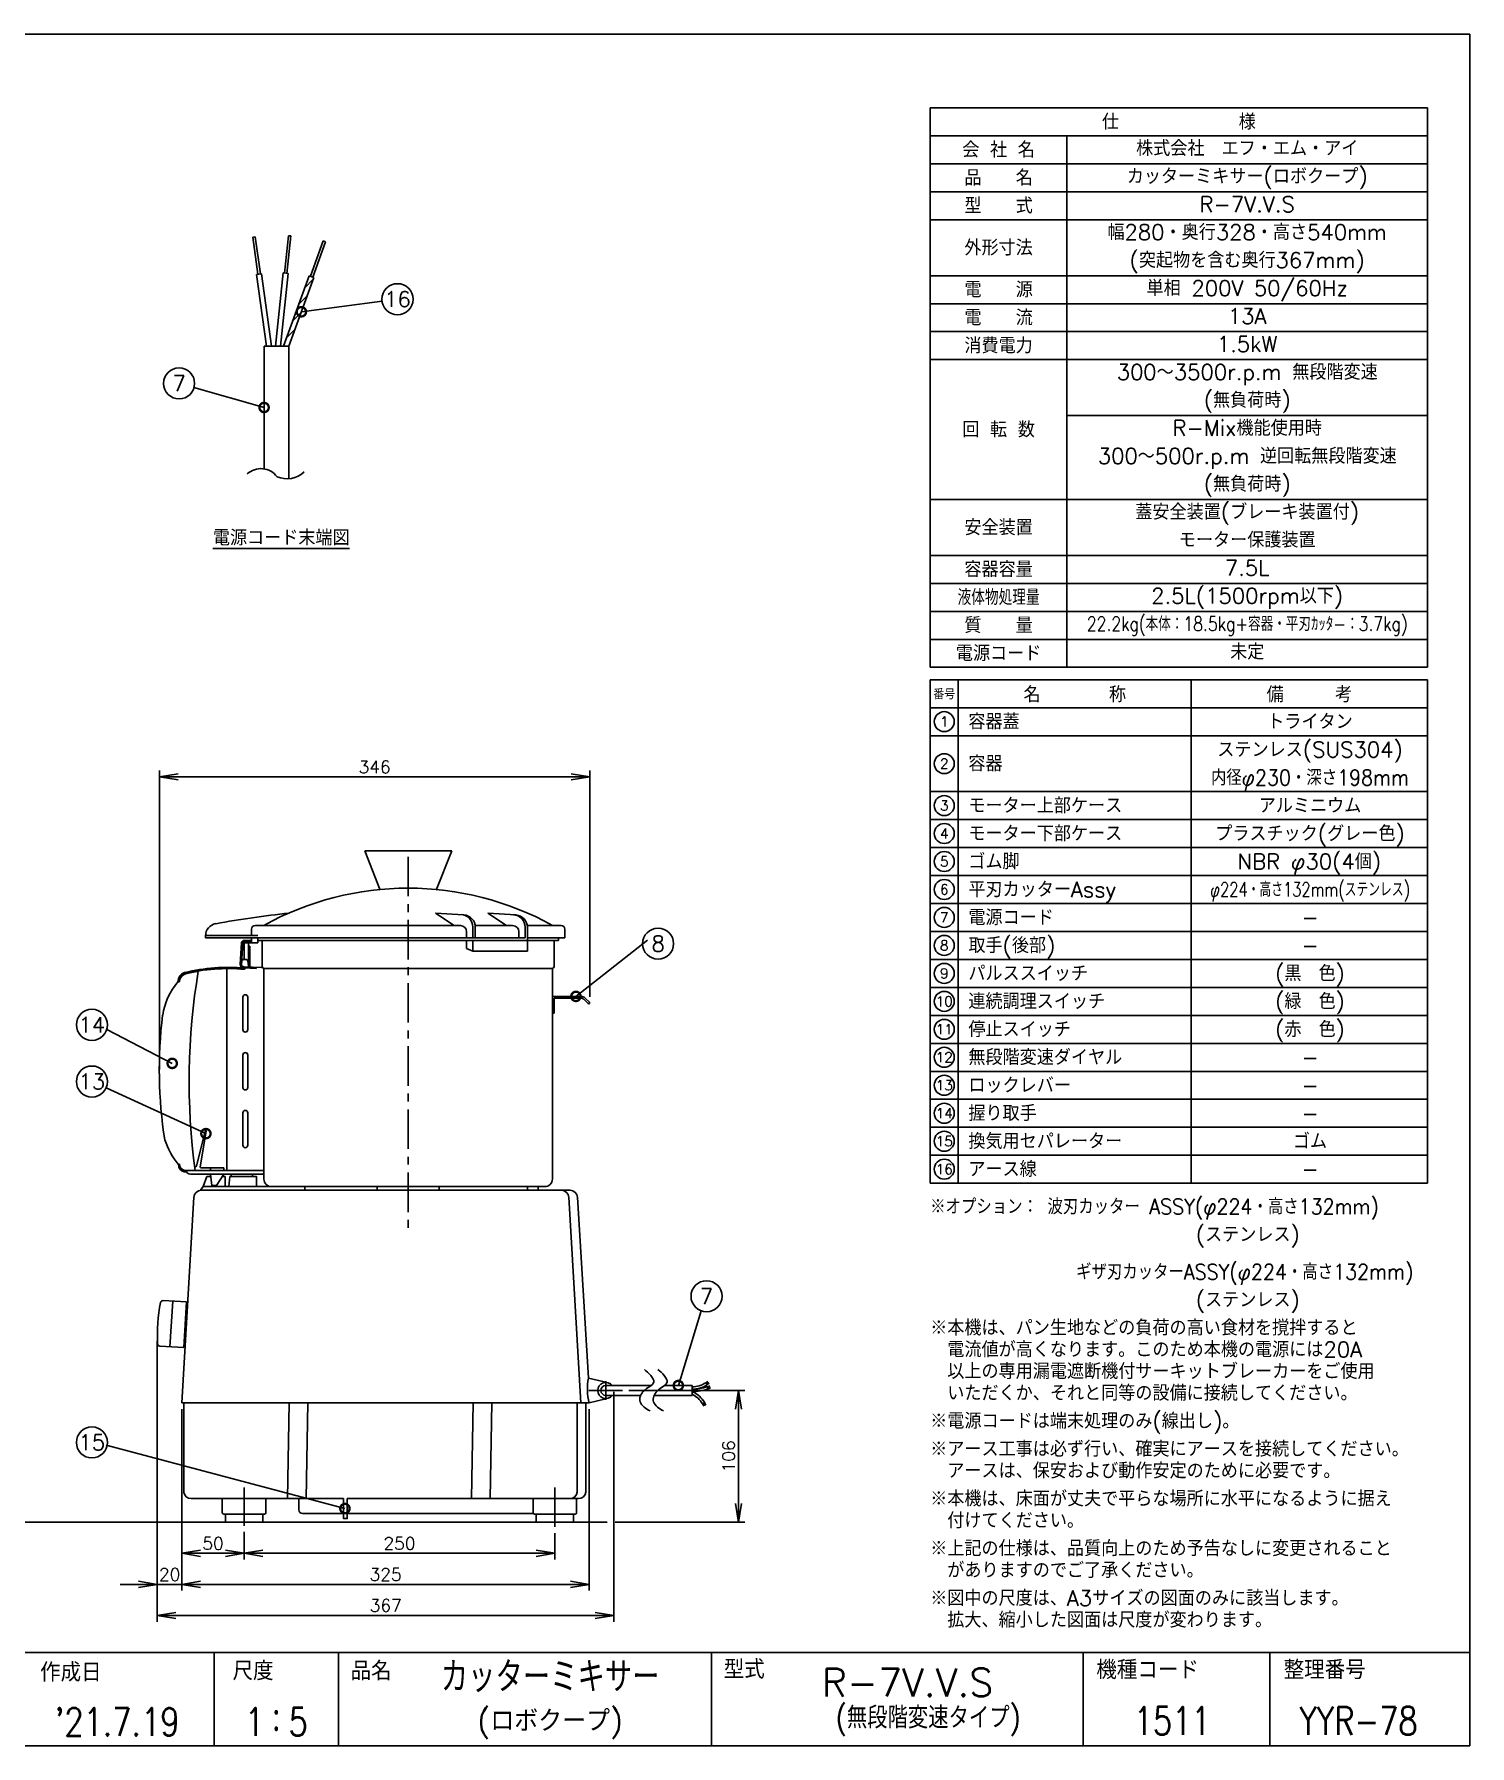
# Model space of a CAD drawing. Extents: x 115 to 2025, y 0 to 1377.
# Drawn here: x 870 to 2025, y 0 to 1377 of the extents above; entities that cross this region are included whole.
import ezdxf
from ezdxf.enums import TextEntityAlignment as Align

# ---------------------------------------------------------------- set-up
doc = ezdxf.new("R2010")
doc.units = 0
doc.header["$PDMODE"] = 3
doc.linetypes.add('CENTER', pattern=[50.8, 31.75, -6.35, 6.35, -6.35])
doc.layers.get('0').update_dxf_attribs({"linetype": 'CONTINUOUS'})
doc.layers.get('DEFPOINTS').update_dxf_attribs({"linetype": 'CONTINUOUS'})
for name, color, linetype in [('DANMEN', 7, 'CONTINUOUS'), ('SIYOU', 7, 'CONTINUOUS'), ('SUNPOU', 7, 'CONTINUOUS'), ('WAKU', 7, 'CONTINUOUS')]:
    doc.layers.add(name, color=color, linetype=linetype)
doc.styles.get("Standard").update_dxf_attribs({"font": 'romans.shx', "bigfont": 'extfont.shx'})
doc.dimstyles.get("Standard").update_dxf_attribs({"dimscale": 5, "dimtxt": 2, "dimasz": 3, "dimexe": 1, "dimexo": 1, "dimgap": 0.6, "dimtad": 3, "dimdec": 0, "dimzin": 0, "dimdsep": 46, "dimtxsty": 'STANDARD', "dimblk1": 'OPEN', "dimblk2": 'OPEN', "dimsah": 1, "dimcen": 1.5, "dimadec": 0, "dimazin": 0, "dimtfac": 1, "dimtdec": 0, "dimtmove": 0, "dimatfit": 0, "dimldrblk": 'DOTSMALL', "dimfxl": 1, "dimtvp": 1, "dimtolj": 1, "dimtzin": 0, "dimarcsym": 0})

# ---------------------------------------------------------------- blocks, each defined once
blk = doc.blocks.new('_DotSmall')
at = {"color": 0, "linetype": 'ByBlock', "const_width": 0.5}
blk.add_lwpolyline([(-0.0625, 0, 1), (0.0625, 0, 1)], format="xyb", close=True, dxfattribs=at)
blk = doc.blocks.new('_OPEN')
at = {"color": 0, "linetype": 'ByBlock'}
for p, q in [((-1, 0.167), (0, 0)), ((0, 0), (-1, -0.167)), ((0, 0), (-1, 0))]:
    blk.add_line(p, q, dxfattribs=at)
blk = doc.blocks.new('*D8')
at = {"layer": 'DEFPOINTS', "color": 0}
for p in [(1317.1, 779.4), (1317.1, 597.5), (971, 538.9)]:
    blk.add_point(p, dxfattribs=at)
at = {"layer": 'SUNPOU', "color": 0, "lineweight": -2}
for p, q in [((971, 543.9), (971, 784.4)), ((986, 779.4), (1302.1, 779.4)), ((1317.1, 602.5), (1317.1, 784.4))]:
    blk.add_line(p, q, dxfattribs=at)
at = {"layer": 'SUNPOU', "color": 0, "lineweight": -2, "xscale": 15, "yscale": 15, "zscale": 15, "rotation": 180}
blk.add_blockref('_OPEN', (971, 779.4), dxfattribs=at)
at = {"layer": 'SUNPOU', "color": 0, "lineweight": -2, "xscale": 15, "yscale": 15, "zscale": 15}
blk.add_blockref('_OPEN', (1317.1, 779.4), dxfattribs=at)
at = {"layer": 'SUNPOU', "color": 0, "insert": (1144.1, 787.4), "char_height": 10, "attachment_point": 5}
blk.add_mtext('\\A1;346', dxfattribs=at)
blk = doc.blocks.new('*D18')
at = {"layer": 'DEFPOINTS', "color": 0}
for p in [(989.1, 275.8), (1039.1, 177), (1039.1, 154.8)]:
    blk.add_point(p, dxfattribs=at)
at = {"layer": 'SUNPOU', "color": 0, "lineweight": -2}
for p, q in [((989.1, 270.8), (989.1, 149.8)), ((1039.1, 172), (1039.1, 149.8)), ((1004.1, 154.8), (1024.1, 154.8))]:
    blk.add_line(p, q, dxfattribs=at)
at = {"layer": 'SUNPOU', "color": 0, "lineweight": -2, "xscale": 15, "yscale": 15, "zscale": 15, "rotation": 180}
blk.add_blockref('_OPEN', (989.1, 154.8), dxfattribs=at)
at = {"layer": 'SUNPOU', "color": 0, "lineweight": -2, "xscale": 15, "yscale": 15, "zscale": 15}
blk.add_blockref('_OPEN', (1039.1, 154.8), dxfattribs=at)
at = {"layer": 'SUNPOU', "color": 0, "insert": (1014.1, 162.8), "char_height": 10, "attachment_point": 5}
blk.add_mtext('\\A1;50', dxfattribs=at)
blk = doc.blocks.new('*D19')
at = {"layer": 'DEFPOINTS', "color": 0}
for p in [(1039.1, 177), (1289.1, 176), (1289.1, 154.8)]:
    blk.add_point(p, dxfattribs=at)
at = {"layer": 'SUNPOU', "color": 0, "lineweight": -2}
for p, q in [((1039.1, 172), (1039.1, 149.8)), ((1289.1, 171), (1289.1, 149.8)), ((1054.1, 154.8), (1274.1, 154.8))]:
    blk.add_line(p, q, dxfattribs=at)
at = {"layer": 'SUNPOU', "color": 0, "lineweight": -2, "xscale": 15, "yscale": 15, "zscale": 15, "rotation": 180}
blk.add_blockref('_OPEN', (1039.1, 154.8), dxfattribs=at)
at = {"layer": 'SUNPOU', "color": 0, "lineweight": -2, "xscale": 15, "yscale": 15, "zscale": 15}
blk.add_blockref('_OPEN', (1289.1, 154.8), dxfattribs=at)
at = {"layer": 'SUNPOU', "color": 0, "insert": (1164.1, 162.8), "char_height": 10, "attachment_point": 5}
blk.add_mtext('\\A1;250', dxfattribs=at)
blk = doc.blocks.new('*D20')
at = {"layer": 'DEFPOINTS', "color": 0}
for p in [(969.3, 330.8), (989.1, 275.8), (989.1, 129.8)]:
    blk.add_point(p, dxfattribs=at)
at = {"layer": 'SUNPOU', "color": 0, "lineweight": -2}
for p, q in [((969.3, 325.8), (969.3, 124.8)), ((989.1, 270.8), (989.1, 124.8)), ((954.3, 129.8), (939.3, 129.8)), ((969.3, 129.8), (989.1, 129.8)), ((1004.1, 129.8), (1019.1, 129.8))]:
    blk.add_line(p, q, dxfattribs=at)
at = {"layer": 'SUNPOU', "color": 0, "lineweight": -2, "xscale": 15, "yscale": 15, "zscale": 15}
blk.add_blockref('_OPEN', (969.3, 129.8), dxfattribs=at)
at = {"layer": 'SUNPOU', "color": 0, "lineweight": -2, "xscale": 15, "yscale": 15, "zscale": 15, "rotation": 180}
blk.add_blockref('_OPEN', (989.1, 129.8), dxfattribs=at)
at = {"layer": 'SUNPOU', "color": 0, "insert": (979.2, 137.8), "char_height": 10, "attachment_point": 5}
blk.add_mtext('\\A1;20', dxfattribs=at)
blk = doc.blocks.new('*D21')
at = {"layer": 'DEFPOINTS', "color": 0}
for p in [(989.1, 275.8), (1316.7, 275.8), (1316.7, 129.8)]:
    blk.add_point(p, dxfattribs=at)
at = {"layer": 'SUNPOU', "color": 0, "lineweight": -2}
for p, q in [((989.1, 270.8), (989.1, 124.8)), ((1316.7, 270.8), (1316.7, 124.8)), ((1004.1, 129.8), (1301.7, 129.8))]:
    blk.add_line(p, q, dxfattribs=at)
at = {"layer": 'SUNPOU', "color": 0, "lineweight": -2, "xscale": 15, "yscale": 15, "zscale": 15, "rotation": 180}
blk.add_blockref('_OPEN', (989.1, 129.8), dxfattribs=at)
at = {"layer": 'SUNPOU', "color": 0, "lineweight": -2, "xscale": 15, "yscale": 15, "zscale": 15}
blk.add_blockref('_OPEN', (1316.7, 129.8), dxfattribs=at)
at = {"layer": 'SUNPOU', "color": 0, "insert": (1152.9, 137.8), "char_height": 10, "attachment_point": 5}
blk.add_mtext('\\A1;325', dxfattribs=at)
blk = doc.blocks.new('*D22')
at = {"layer": 'DEFPOINTS', "color": 0}
for p in [(969.3, 330.8), (1336.6, 289.8), (1336.6, 104.8)]:
    blk.add_point(p, dxfattribs=at)
at = {"layer": 'SUNPOU', "color": 0, "lineweight": -2}
for p, q in [((969.3, 325.8), (969.3, 99.8)), ((1336.6, 284.8), (1336.6, 99.8)), ((984.3, 104.8), (1321.6, 104.8))]:
    blk.add_line(p, q, dxfattribs=at)
at = {"layer": 'SUNPOU', "color": 0, "lineweight": -2, "xscale": 15, "yscale": 15, "zscale": 15, "rotation": 180}
blk.add_blockref('_OPEN', (969.3, 104.8), dxfattribs=at)
at = {"layer": 'SUNPOU', "color": 0, "lineweight": -2, "xscale": 15, "yscale": 15, "zscale": 15}
blk.add_blockref('_OPEN', (1336.6, 104.8), dxfattribs=at)
at = {"layer": 'SUNPOU', "color": 0, "insert": (1153, 112.8), "char_height": 10, "attachment_point": 5}
blk.add_mtext('\\A1;367', dxfattribs=at)
blk = doc.blocks.new('*D25')
at = {"layer": 'DEFPOINTS', "color": 0}
for p in [(1343.6, 285.8), (1436.8, 285.8), (1332.6, 179.8)]:
    blk.add_point(p, dxfattribs=at)
at = {"layer": 'SUNPOU', "color": 0, "lineweight": -2}
for p, q in [((1348.6, 285.8), (1441.8, 285.8)), ((1436.8, 194.8), (1436.8, 270.8)), ((1337.6, 179.8), (1441.8, 179.8))]:
    blk.add_line(p, q, dxfattribs=at)
at = {"layer": 'SUNPOU', "color": 0, "lineweight": -2, "xscale": 15, "yscale": 15, "zscale": 15}
for p, rotation in [((1436.8, 285.8), 90), ((1436.8, 179.8), 270)]:
    blk.add_blockref('_OPEN', p, dxfattribs=dict(at, rotation=rotation))
at = {"layer": 'SUNPOU', "color": 0, "insert": (1428.8, 232.8), "char_height": 10, "attachment_point": 5, "rotation": 90}
blk.add_mtext('\\A1;106', dxfattribs=at)

msp = doc.modelspace()

# ---------------------------------------------------------------- hatches: boundary and pattern name
at = {"layer": 'DANMEN'}
h = msp.add_hatch(dxfattribs=at)
h.set_pattern_fill('_U', color=2, scale=6, angle=45, style=0, pattern_type=0)
h.set_pattern_definition([(45, (0, 0), (-4.24264, 4.24264), [])])
h.paths.add_polyline_path([(1091.5, 1182.5), (1070.9, 1125.9), (1075.2, 1125.9), (1095.3, 1181.1)])

# ---------------------------------------------------------------- linework, layer by layer
at = {"color": 2}
for p, q in [((1136.1, 719.8), (1206.1, 719.8)), ((1148.6, 688.3), (1136.1, 719.8)), ((1193.6, 688.3), (1206.1, 719.8)), ((1208.1, 659.8), (1193.1, 669.8)), ((1193.1, 669.8), (1215.7, 668.4)), ((1250.1, 659.8), (1235.1, 669.8)), ((1257.7, 668.3), (1235.1, 669.8)), ((1008.1, 651.8), (1050.1, 651.8)), ((1008.1, 649.8), (1008.1, 651.5)), ((1008.1, 649.8), (1265.1, 649.8)), ((1045.1, 656.8), (1045.1, 651.8)), ((1045.1, 649.8), (1045.1, 646.8)), ((1048.1, 659.8), (1213.1, 659.8)), ((1050.1, 649.8), (1050.1, 645.8)), ((1292.1, 647.8), (1050.1, 647.8)), ((1053.6, 647.8), (1053.6, 627.3)), ((1218.1, 654.8), (1218.1, 649.8)), ((1218.1, 647.8), (1218.1, 641.3)), ((1223.1, 658.6), (1223.1, 649.8)), ((1223.1, 647.8), (1223.1, 639.3)), ((1225, 659.8), (1255.1, 659.8)), ((1225.1, 658.5), (1225.1, 649.8)), ((1260.1, 654.8), (1260.1, 649.8)), ((1265.1, 658.5), (1265.1, 649.8)), ((1294.1, 659.8), (1267, 659.8)), ((1267.1, 658.3), (1267.1, 639.3)), ((1297.1, 649.8), (1267.1, 649.8)), ((1288.6, 647.8), (1288.6, 627.3)), ((1292.1, 649.8), (1292.1, 647.8)), ((1297.1, 656.8), (1297.1, 649.8)), ((1039.1, 632.6), (1039.1, 646.8)), ((1050.1, 645.8), (1039.1, 645.8)), ((1042.6, 645.8), (1042.6, 626.5)), ((1042.6, 643.3), (1043.6, 643.3)), ((1043.6, 643.3), (1043.6, 626.5)), ((1223.1, 639.3), (1218.1, 641.3)), ((1223.1, 639.3), (1267.1, 639.3)), ((1025.1, 625.2), (1025.1, 462.8)), ((1048.7, 626.3), (1048.7, 625.3)), ((1055.1, 625.3), (1055.1, 455.8)), ((1055.6, 625.3), (1286.6, 625.3)), ((1287.1, 625.4), (1287.1, 455.8)), ((986, 614.6), (987, 614.6)), ((1287.1, 602.8), (1310.2, 602.8)), ((1288.6, 601.3), (1310.2, 601.3)), ((1288.6, 601.3), (1288.6, 589.3)), ((1315.8, 597), (1312.3, 600.5)), ((1316.9, 598.1), (1313.4, 601.5)), ((1287.1, 589.3), (1288.6, 589.3)), ((986.2, 467.8), (987.2, 467.8)), ((991, 461.8), (992.5, 461.8)), ((991.2, 462.8), (1055.1, 462.8)), ((1054.1, 459.8), (996, 459.8)), ((1004.5, 464.8), (1022.7, 464.8)), ((1006.1, 449.8), (1009.1, 457.8)), ((1009.1, 457.8), (1012.4, 457.8)), ((1012, 464.8), (1012.2, 462.8)), ((1012.2, 459.8), (1013.1, 450.7)), ((1022.7, 459.8), (1016.9, 450.7)), ((1021.4, 457.8), (1024, 457.8)), ((1022.7, 464.8), (1022.7, 462.8)), ((1024, 457.8), (1024, 449.8)), ((1028.8, 457.8), (1028.8, 459.8)), ((1045.9, 457.8), (1045.9, 459.8)), ((989.1, 275.8), (998.7, 441.2)), ((1004.1, 446.8), (1006.1, 449.8)), ((1301.4, 446.8), (1004.7, 446.8)), ((1281.1, 449.8), (1006.1, 449.8)), ((1013.1, 450.7), (1016.9, 450.7)), ((1088.1, 449.8), (1088.1, 446.8)), ((1146.1, 446.8), (1146.1, 449.8)), ((1196.1, 446.8), (1196.1, 449.8)), ((1267.1, 449.8), (1267.1, 446.8)), ((1275.6, 449.8), (1275.6, 446.8)), ((1310.1, 275.8), (1300.4, 441.2)), ((1316.2, 295.7), (1307.4, 441.2)), ((992.8, 357), (973.9, 358.1)), ((979.4, 320.9), (981.9, 357.6)), ((992.8, 357), (990.6, 320.3)), ((993.7, 355.9), (992.8, 356)), ((990.6, 320.3), (971.4, 321.4)), ((991.7, 321.3), (990.7, 321.3)), ((1330.1, 292.4), (1316.2, 295.7)), ((1330.1, 289.8), (1366.5, 289.8)), ((1399.5, 289.8), (1377.3, 289.8)), ((1399.5, 281.8), (1399.5, 289.8)), ((1411.6, 290.4), (1410.5, 292.1)), ((1316.7, 275.8), (989.1, 275.8)), ((990.6, 275.8), (990.6, 203.8)), ((1074.1, 198.8), (1075.3, 275.8)), ((1089.1, 198.8), (1090.3, 275.8)), ((1223.3, 275.8), (1222.1, 198.8)), ((1238.3, 275.8), (1237.1, 198.8)), ((1307, 204.1), (1307, 275.8)), ((1314.1, 204.1), (1314.1, 275.8)), ((1330.1, 279.2), (1316.7, 275.8)), ((1330.1, 281.8), (1358.1, 281.8)), ((1399.5, 281.8), (1368.9, 281.8)), ((1409.6, 276), (1407.9, 275)), ((1412.2, 286.9), (1411.6, 288.8)), ((1119.1, 198.8), (996.5, 198.8)), ((1083.1, 198.8), (1083.1, 189.8)), ((1308.1, 198.8), (1122.1, 198.8)), ((1119.1, 186.8), (1086.1, 186.8)), ((1271.8, 186.8), (1122.1, 186.8))]:
    msp.add_line(p, q, dxfattribs=at)
at = {"color": 2, "linetype": 'CENTER'}
for p, q in [((1171.1, 715.1), (1171.1, 411.8)), ((1039.1, 207.8), (1039.1, 177)), ((1289.1, 207.8), (1289.1, 176))]:
    msp.add_line(p, q, dxfattribs=at)
at = {"color": 2}
for points in [[(1045.1, 647.8), (1039.1, 647.8, 0.393295), (1037.1, 646), (1035.9, 628.6, 0.402359), (1038.8, 625.7), (1048.7, 625.3)], [(1045.1, 646.8), (1039.1, 646.8, 0.393295), (1038.1, 645.9), (1036.9, 628.6, 0.397624), (1038.8, 626.7), (1053.1, 626.1)], [(1039.5, 625.6, 0.080283), (991.3, 622, 0.342309), (986, 614.6, -0.87408)], [(1039.4, 624.6, 0.080245), (991.5, 621, 0.341087), (987, 614.6, 0.341087)], [(987, 614.6, -0.252745), (990.9, 620.5, -0.072858), (991.9, 620.9, -0.02169), (1002.3, 623.1, 0.076153), (999.8, 462.8, -1.728012)], [(1037, 628.2), (1037.4, 631.7, -0.388785), (1042, 631.7), (1042.6, 627)], [(1042.1, 576.1), (1042.1, 602.1, 1), (1038.1, 602.1)], [(1038.1, 602.1), (1038.1, 576.1, 1), (1042.1, 576.1)], [(1042.1, 529.6), (1042.1, 555.6, 1), (1038.1, 555.6)], [(1038.1, 555.6), (1038.1, 529.6, 1), (1042.1, 529.6)], [(1042.1, 483.1), (1042.1, 509.1, 1), (1038.1, 509.1)], [(1038.1, 509.1), (1038.1, 483.1, 1), (1042.1, 483.1)], [(999.4, 465.7, 0.289759), (1000.7, 466.1), (1007.8, 494.5, -1), (1008.7, 494.3), (1003.8, 465.8, 0.384684), (1004.5, 464.8, -0.009921)], [(1021.6, 198.8), (1021.6, 187.4, 0.414214), (1022.6, 186.4), (1055.6, 186.4, 0.414214), (1056.6, 187.4), (1056.6, 198.8)], [(1271.6, 198.8), (1271.6, 187.4, 0.414214), (1272.6, 186.4), (1305.6, 186.4, 0.414214), (1306.6, 187.4), (1306.6, 198.8)], [(1024.1, 186.4), (1024.1, 180.8, 0.414214), (1025.1, 179.8), (1053.1, 179.8, 0.414214), (1054.1, 180.8), (1054.1, 186.4)], [(1274.1, 186.4), (1274.1, 180.8, 0.414214), (1275.1, 179.8), (1303.1, 179.8, 0.414214), (1304.1, 180.8), (1304.1, 186.4)]]:
    msp.add_lwpolyline(points, format="xyb", dxfattribs=at)
for points in [[(1026.9, 449.8), (1027.7, 457.8), (1049.1, 457.8), (1049.1, 449.8)], [(1119.1, 198.8), (1119.1, 182.8), (1122.1, 182.8), (1122.1, 198.8)]]:
    msp.add_lwpolyline(points, dxfattribs=at)
for centre, radius, start, end in [((1171.1, 450.6), 239.3, 60.9997, 119.0003), ((1018.1, 651.5), 10, 100.1272, 180), ((1171.1, -205.1), 880.1, 96.2464, 100.1272), ((1213.1, 658.6), 10, 0, 86.4237), ((1215.1, 658.4), 10, 0, 86.4237), ((1255.1, 658.5), 10, 0, 86.1859), ((1257.1, 658.3), 10, 0, 86.1859), ((1048.1, 656.8), 3, 90, 180), ((1213.1, 654.8), 5, 0, 90), ((1255.1, 654.8), 5, 0, 90), ((1294.1, 656.8), 3, 0, 90), ((1039.2, 625.1), 0.569, 293.8074, 56.7), ((1053.1, 624.1), 2, 0, 90), ((1055.6, 627.3), 2, 180, 270), ((1286.6, 627.3), 2, 270, 0), ((1027.1, 579.5), 54.1, 139.5388, 171.3136), ((1310.2, 598.3), 4.5, 45, 90), ((1310.2, 598.3), 3, 45, 90), ((1316.3, 597.5), 0.75, 225, 45), ((1331.6, 543.7), 360.7, 172.9961, 188.9863), ((1030.9, 505.2), 58.3, 197.8322, 219.9611), ((992.3, 467.7), 6.06, 179.0983, 257.4723), ((992.3, 467.7), 5.06, 179.0983, 257.4723), ((996, 463.8), 4, 195.029, 270), ((1054.1, 460.8), 1, 270, 0), ((1061.1, 455.8), 6, 180, 270), ((1281.1, 455.8), 6, 270, 0), ((1004.7, 440.8), 6, 90, 176.5936), ((1294.4, 440.8), 6, 3.4064, 90), ((1301.4, 440.8), 6, 3.4064, 90), ((973.8, 356.1), 2, 86.5936, 169.2481), ((1110.6, 330.2), 141.2, 169.2481, 182.7708), ((971.5, 323.4), 2, 182.7708, 266.5936), ((1357.3, 286.8), 42.1, 167.7515, 195.0599), ((1330.1, 285.8), 6.5, 37.9799, 322.0201), ((1330.1, 285.8), 4, 90, 270), ((1399.5, 309.2), 20.4, 270, 302.786), ((1399.5, 309.2), 22.4, 270, 302.786), ((1399.5, 309.2), 20.5, 302.786, 308.3211), ((1399.5, 309.2), 21, 302.786, 308.3211), ((1399.5, 309.2), 21.4, 302.786, 308.3211), ((1399.5, 309.2), 21.8, 302.786, 308.3211), ((1399.5, 309.2), 22.3, 302.786, 308.3211), ((1399.5, 324.7), 38, 288.7146, 291.8246), ((1399.5, 324.7), 37.8, 270, 288.7146), ((1399.5, 324.7), 39.8, 270, 288.7146), ((1390.3, 264.6), 20.4, 30.5256, 63.3116), ((1390.3, 264.6), 22.4, 30.5256, 64.5667), ((1390.3, 264.6), 21.4, 24.9904, 30.5256), ((1390.3, 264.6), 21.8, 24.9904, 30.5256), ((1390.3, 264.6), 22.3, 24.9904, 30.5256), ((1399.5, 324.7), 38.4, 288.7146, 291.8246), ((1399.5, 324.7), 38.8, 288.7146, 291.8246), ((1399.5, 324.7), 39.3, 288.7146, 291.8246), ((1399.5, 324.7), 39.7, 288.7146, 291.8246), ((1390.3, 264.6), 20.5, 24.9904, 30.5256), ((1390.3, 264.6), 21, 24.9904, 30.5256), ((996.5, 204.8), 6, 189.9443, 270), ((1301.1, 204.8), 6, 270, 353.3333), ((1308.1, 204.8), 6, 270, 353.3333), ((1086.1, 189.8), 3, 180, 270)]:
    msp.add_arc(centre, radius, start, end, dxfattribs=at)
for points in [[(1361.1, 302.8), (1364.3, 300), (1373.5, 291.8), (1359.5, 286.9), (1355.4, 275.5), (1362.4, 270.9), (1365.7, 269.5)], [(1371.9, 302.8), (1375.1, 300), (1384.3, 291.8), (1370.3, 286.9), (1366.2, 275.5), (1373.2, 270.9), (1376.5, 269.5)]]:
    msp.add_open_spline(points, degree=3, knots=[0, 0, 0, 0, 12.734059, 23.503105, 32.594306, 43.454324, 43.454324, 43.454324, 43.454324], dxfattribs=at)
at = {"layer": 'DANMEN', "color": 2}
for p, q in [((1046.1, 1213.6), (1048.1, 1213.9)), ((1050.2, 1183.7), (1046.1, 1213.6)), ((1048.1, 1213.9), (1052.2, 1184)), ((1071.6, 1184.6), (1074.8, 1214.7)), ((1076.8, 1214.5), (1073.6, 1184.4)), ((1074.8, 1214.7), (1076.8, 1214.5)), ((1092.5, 1182.1), (1102.8, 1210.5)), ((1104.7, 1209.8), (1094.3, 1181.4)), ((1102.8, 1210.5), (1104.7, 1209.8)), ((1049.2, 1183.6), (1053.2, 1184.1)), ((1053.2, 1184.1), (1061.2, 1125.9)), ((1064.4, 1125.9), (1070.6, 1184.7)), ((1074.6, 1184.3), (1068.4, 1125.9)), ((1070.6, 1184.7), (1074.6, 1184.3)), ((1057.1, 1125.9), (1049.2, 1183.6)), ((1070.9, 1125.9), (1091.5, 1182.5)), ((1095.3, 1181.1), (1075.2, 1125.9)), ((1091.5, 1182.5), (1095.3, 1181.1)), ((1055.2, 1027.1), (1055.2, 1125.9)), ((1055.2, 1125.9), (1075.2, 1125.9)), ((1075.2, 1125.9), (1075.2, 1019.2)), ((393.7, 179.8), (1331.1, 179.8))]:
    msp.add_line(p, q, dxfattribs=at)
at = {"layer": 'DANMEN', "color": 1, "linetype": 'CENTER'}
for p, q in [((1330.1, 278.3), (1330.1, 293.3)), ((1316.5, 285.8), (1343.6, 285.8))]:
    msp.add_line(p, q, dxfattribs=at)
at = {"layer": 'DANMEN', "color": 2}
for centre, radius, start, end in [((1052.6, 1011), 16.3, 37.1256, 132.0711), ((1073.6, 1039.6), 20.4, 246.9296, 313.0785)]:
    msp.add_arc(centre, radius, start, end, dxfattribs=at)
at = {"layer": 'SIYOU', "color": 7}
for p, q in [((1591, 1295), (1991, 1295)), ((1701, 1295), (1701, 867.5)), ((1591, 1272.5), (1991, 1272.5)), ((1591, 1250), (1991, 1250)), ((1591, 1227.5), (1991, 1227.5)), ((1591, 1182.5), (1991, 1182.5)), ((1591, 1160), (1991, 1160)), ((1591, 1137.5), (1991, 1137.5)), ((1591, 1115), (1991, 1115)), ((1701, 1070), (1991, 1070)), ((1591, 1002.5), (1991, 1002.5)), ((1591, 957.5), (1991, 957.5)), ((1591, 935), (1991, 935)), ((1591, 912.5), (1991, 912.5)), ((1591, 890), (1991, 890)), ((1613.5, 857.5), (1613.5, 452.5)), ((1801, 857.5), (1801, 452.5)), ((1991, 835), (1591, 835)), ((1991, 812.5), (1591, 812.5)), ((1991, 767.5), (1591, 767.5)), ((1991, 745), (1591, 745)), ((1991, 722.5), (1591, 722.5)), ((1991, 700), (1591, 700)), ((1991, 677.5), (1591, 677.5)), ((1991, 655), (1591, 655)), ((1991, 632.5), (1591, 632.5)), ((1991, 610), (1591, 610)), ((1991, 587.5), (1591, 587.5)), ((1991, 565), (1591, 565)), ((1991, 542.5), (1591, 542.5)), ((1991, 520), (1591, 520)), ((1991, 497.5), (1591, 497.5)), ((1991, 475), (1591, 475))]:
    msp.add_line(p, q, dxfattribs=at)
at = {"layer": 'SIYOU'}
for centre in [(1602.3, 823.8), (1602.3, 790), (1602.3, 756.3), (1602.3, 733.8), (1602.3, 711.3), (1602.3, 688.8), (1602.3, 666.3), (1602.3, 643.8), (1602.3, 621.3), (1602.3, 598.8), (1602.3, 576.3), (1602.3, 553.8), (1602.3, 531.3), (1602.3, 508.8), (1602.3, 486.3), (1602.3, 463.8)]:
    msp.add_circle(centre, 8.04, dxfattribs=at)
at = {"layer": 'SUNPOU'}
for centre in [(1162.5, 1163.6), (986.8, 1095.9), (1372.1, 645.2), (916.7, 579.9), (916.7, 534.3), (1411.1, 361.6), (916.7, 244)]:
    msp.add_circle(centre, 12.5, dxfattribs=at)
at = {"layer": 'WAKU', "color": 6}
for p, q in [((2025, 1376.8), (115, 1376.8)), ((2025, 1376.8), (2025, 0)), ((1991, 1317.5), (1591, 1317.5)), ((1591, 1317.5), (1591, 867.5)), ((1991, 1317.5), (1991, 867.5)), ((1991, 867.5), (1591, 867.5)), ((1591, 857.5), (1591, 452.5)), ((1991, 857.5), (1591, 857.5)), ((1991, 857.5), (1991, 452.5)), ((1991, 452.5), (1591, 452.5)), ((115, 75), (2025, 75)), ((115, 0), (2025, 0))]:
    msp.add_line(p, q, dxfattribs=at)
at = {"layer": 'WAKU', "color": 7}
for p, q in [((1015, 75), (1015, 0)), ((1115, 75), (1115, 0)), ((1415, 75), (1415, 0)), ((1714.1, 75), (1714.1, 0)), ((1864.1, 75), (1864.1, 0))]:
    msp.add_line(p, q, dxfattribs=at)

# ---------------------------------------------------------------- texts
at = {"layer": 'SIYOU'}
for s, p in [('仕\u3000\u3000\u3000\u3000\u3000\u3000\u3000様', (1791, 1306.3)), ('会 社 名', (1646, 1283.8)), ('品\u3000\u3000名', (1646, 1261.3)), ('型\u3000\u3000式', (1646, 1238.8)), ('外形寸法', (1646, 1205)), ('電\u3000\u3000源', (1646, 1171.3)), ('電\u3000\u3000流', (1646, 1148.8)), ('消費電力', (1646, 1126.3)), ('回 転 数', (1646, 1058.7)), ('安全装置', (1646, 980)), ('容器容量', (1646, 946.3)), ('質\u3000\u3000量', (1646, 901.3)), ('電源コード', (1646, 878.8))]:
    msp.add_text(s, height=12.5, dxfattribs=at).set_placement(p, align=Align.MIDDLE_CENTER)
at = {"layer": 'SIYOU', "color": 1}
for s, p in [('株式会社\u3000エフ・エム・アイ', (1846, 1285)), ('カッターミキサー(ロボクープ)', (1846, 1262.5)), ('R-7V.V.S', (1846, 1240)), ('幅280・奥行328・高さ540mm', (1846, 1217.5)), ('(突起物を含む奥行367mm)', (1846, 1195)), ('単相 200V 50/60Hz', (1846, 1172.5)), ('13A', (1846, 1150)), ('1.5kW', (1846, 1127.5)), ('300～3500r.p.m 無段階変速', (1846, 1105)), ('(無負荷時)', (1846, 1082.5)), ('R-Mix機能使用時', (1846, 1060)), ('300～500r.p.m 逆回転無段階変速', (1846, 1037.5)), ('(無負荷時)', (1846, 1015)), ('蓋安全装置(ブレーキ装置付)', (1846, 992.5)), ('モーター保護装置', (1846, 970)), ('7.5L', (1846, 947.5)), ('2.5L(1500rpm以下)', (1846, 925)), ('未定', (1846, 880)), ('トライタン', (1896.5, 823.8)), ('ステンレス(SUS304)', (1896.5, 801.3)), ('アルミニウム', (1896.5, 756.3)), ('プラスチック(グレー色)', (1896.5, 733.8)), ('NBR φ30(4個)', (1896, 711.3)), ('-', (1896.5, 666.3)), ('-', (1896.5, 643.8)), ('(黒\u3000色)', (1896.5, 621.3)), ('(緑\u3000色)', (1896.5, 598.8)), ('(赤\u3000色)', (1896.5, 576.3)), ('-', (1896.5, 553.8)), ('-', (1896.5, 531.3)), ('-', (1896.5, 508.8)), ('ゴム', (1896.5, 486.3)), ('-', (1896.5, 463.8))]:
    msp.add_text(s, height=12.5, dxfattribs=at).set_placement(p, align=Align.MIDDLE_CENTER)
msp.add_text('%%U電源コード末端図', height=12.5, dxfattribs=at).set_placement((1069, 972.4), align=Align.MIDDLE)
at = {"layer": 'SIYOU', "width": 0.8}
msp.add_text('液体物処理量', height=12.5, dxfattribs=at).set_placement((1646, 923.8), align=Align.MIDDLE_CENTER)
at = {"layer": 'SIYOU', "color": 1}
for s, height, width, p in [('22.2kg(本体：18.5kg+容器・平刃ｶｯﾀ-：3.7kg)', 11.5, 0.8, (1846, 902.5)), ('内径φ230・深さ198mm', 12.5, 0.9, (1896.5, 778.8)), ('φ224・高さ132mm(ステンレス)', 11.5, 0.75, (1896.5, 688.8))]:
    msp.add_text(s, height=height, dxfattribs=dict(at, width=width)).set_placement(p, align=Align.MIDDLE_CENTER)
at = {"layer": 'SIYOU'}
for s, height, p in [('番号', 8.04, (1602.3, 846.3)), ('名\u3000\u3000\u3000\u3000称', 12.5, (1707.3, 846.3)), ('備\u3000\u3000\u3000考', 12.5, (1896, 846.3)), ('1', 8.04, (1602.3, 823.8)), ('2', 8.04, (1602.3, 790)), ('3', 8.04, (1602.3, 756.3)), ('4', 8.04, (1602.3, 733.8)), ('5', 8.04, (1602.3, 711.3)), ('6', 8.04, (1602.3, 688.8)), ('7', 8.04, (1602.3, 666.3)), ('8', 8.04, (1602.3, 643.8)), ('9', 8.04, (1602.3, 621.3)), ('10', 8.04, (1602.3, 598.8)), ('11', 8.04, (1602.3, 576.3)), ('12', 8.04, (1602.3, 553.8)), ('13', 8.04, (1602.3, 531.3)), ('14', 8.04, (1602.3, 508.8)), ('15', 8.04, (1602.3, 486.3)), ('16', 8.04, (1602.3, 463.8))]:
    msp.add_text(s, height=height, dxfattribs=at).set_placement(p, align=Align.MIDDLE)
for s, p in [('容器蓋', (1621.7, 823.8)), ('容器', (1621.7, 790)), ('モーター上部ケース', (1621.7, 756.3)), ('モーター下部ケース', (1621.7, 733.8)), ('ゴム脚', (1621.7, 711.3)), ('平刃カッターAssy', (1621.7, 688.8)), ('電源コード', (1621.7, 666.3)), ('取手(後部)', (1621.7, 643.8)), ('パルススイッチ', (1621.7, 621.3)), ('連続調理スイッチ', (1621.7, 598.8)), ('停止スイッチ', (1621.7, 576.3)), ('無段階変速ダイヤル', (1621.7, 553.8)), ('ロックレバー', (1621.7, 531.3)), ('握り取手', (1621.7, 508.8)), ('換気用セパレーター', (1621.7, 486.3)), ('アース線', (1621.7, 463.8))]:
    msp.add_text(s, height=12.5, dxfattribs=at).set_placement(p, align=Align.MIDDLE_LEFT)
at = {"layer": 'SIYOU', "color": 1, "width": 0.9}
for s, p in [('※オプション： 波刃カッター ASSY(φ224・高さ132mm)', (1591, 427.5)), ('              ギザ刃カッターASSY(φ224・高さ132mm)', (1591, 375))]:
    msp.add_text(s, height=12.5, dxfattribs=at).set_placement(p)
at = {"layer": 'SIYOU', "color": 1}
for s, p in [('\u3000\u3000\u3000\u3000\u3000\u3000\u3000\u3000\u3000\u3000\u3000\u3000\u3000\u3000(ステンレス)', (1612.1, 405)), ('\u3000\u3000\u3000\u3000\u3000\u3000\u3000\u3000\u3000\u3000\u3000\u3000\u3000\u3000(ステンレス)', (1612.1, 352.5)), ('※本機は、パン生地などの負荷の高い食材を撹拌すると', (1591, 330)), ('\u3000電流値が高くなります。このため本機の電源には20A', (1591, 312.5)), ('\u3000以上の専用漏電遮断機付サーキットブレーカーをご使用', (1591, 295)), ('\u3000いただくか、それと同等の設備に接続してください。', (1591, 277.5)), ('※電源コードは端末処理のみ(線出し)。', (1591, 255)), ('※アース工事は必ず行い、確実にアースを接続してください。', (1591, 232.5)), ('\u3000アースは、保安および動作安定のために必要です。', (1591, 215)), ('※本機は、床面が丈夫で平らな場所に水平になるように据え', (1591, 192.5)), ('\u3000付けてください。', (1591, 175)), ('※上記の仕様は、品質向上のため予告なしに変更されること', (1591, 152.5)), ('\u3000がありますのでご了承ください。', (1591, 135)), ('※図中の尺度は、A3サイズの図面のみに該当します。', (1591, 112.5)), ('\u3000拡大、縮小した図面は尺度が変わります。', (1591, 95))]:
    msp.add_text(s, height=12.5, dxfattribs=at).set_placement(p)
at = {"layer": 'SUNPOU'}
for s, p in [('16', (1162.5, 1163.6)), ('7', (986.8, 1095.9)), ('8', (1372.1, 645.2)), ('14', (916.7, 579.9)), ('13', (916.7, 534.3)), ('7', (1411.1, 361.6)), ('15', (916.7, 244))]:
    msp.add_text(s, height=12.5, dxfattribs=at).set_placement(p, align=Align.MIDDLE)
at = {"layer": 'WAKU'}
for s, p in [('尺度', (1029.8, 52.7)), ('品名', (1124.8, 52.7)), ('型式', (1424.9, 54)), ('機種コード', (1724.6, 53.6)), ('整理番号', (1875.3, 53.6)), ('作成日', (875, 51.6))]:
    msp.add_text(s, height=15, dxfattribs=at).set_placement(p)
at = {"layer": 'WAKU', "color": 1}
for s, height, width, p in [('カッターミキサー', 25, 0.8, (1285.3, 56.3)), ('(無段階変速タイプ)', 17.5, 0.85, (1589.4, 21.4))]:
    msp.add_text(s, height=height, dxfattribs=dict(at, width=width)).set_placement(p, align=Align.MIDDLE)
msp.add_text('R-7V.V.S', height=22.5, dxfattribs=at).set_placement((1572.7, 39.6), align=Align.CENTER)
at = {"layer": 'WAKU', "color": 1, "width": 0.8}
for s, p in [("'21.7.19", (937, 8)), ('1：5', (1065, 8)), ('1511', (1785.6, 8.8)), ('YYR-78', (1935.6, 8.8))]:
    msp.add_text(s, height=22.5, dxfattribs=at).set_placement(p, align=Align.CENTER)
at = {"layer": 'WAKU', "color": 1}
msp.add_text('(ロボクープ)', height=17.5, dxfattribs=at).set_placement((1285.3, 18.8), align=Align.MIDDLE)

# ---------------------------------------------------------------- dimensions: what is measured, and where the dimension line sits
at = {"layer": 'SUNPOU'}
for base, p1, p2, picture, middle in [((1317.1, 779.4), (971, 538.9), (1317.1, 597.5), '*D8', (1144.1, 787.4)), ((1336.6, 104.8), (969.3, 330.8), (1336.6, 289.8), '*D22', (1153, 112.8)), ((1039.1, 154.8), (989.1, 275.8), (1039.1, 177), '*D18', (1014.1, 162.8)), ((1289.1, 154.8), (1039.1, 177), (1289.1, 176), '*D19', (1164.1, 162.8))]:
    dim = msp.add_linear_dim(base=base, p1=p1, p2=p2, dimstyle='STANDARD', dxfattribs=at)
    dim.commit()
    dim.dimension.update_dxf_attribs({"geometry": picture, "text_midpoint": middle})
dim = msp.add_linear_dim(base=(989.1, 129.8), p1=(969.3, 330.8), p2=(989.1, 275.8), dimstyle='STANDARD', dxfattribs=at)
dim.commit()
dim.dimension.update_dxf_attribs({"geometry": '*D20', "text_midpoint": (979.2, 129.8), "dimtype": 160})
dim = msp.add_linear_dim(base=(1316.7, 129.8), p1=(989.1, 275.8), p2=(1316.7, 275.8), text='325', dimstyle='STANDARD', dxfattribs=at)
dim.commit()
dim.dimension.update_dxf_attribs({"geometry": '*D21', "text_midpoint": (1152.9, 137.8)})
dim = msp.add_linear_dim(base=(1436.8, 285.8), p1=(1332.6, 179.8), p2=(1343.6, 285.8), angle=90, dimstyle='STANDARD', dxfattribs=at)
dim.commit()
dim.dimension.update_dxf_attribs({"geometry": '*D25', "text_midpoint": (1428.8, 232.8)})

# ---------------------------------------------------------------- leaders
for points in [[(1085.2, 1153.5), (1150.2, 1162)], [(1055.2, 1076.5), (998.8, 1092.5)], [(1306, 602.8), (1363.7, 648)], [(981.3, 548.9), (928.6, 576.1)], [(1008.4, 492.4), (928.1, 529.3)], [(1388.4, 289.8), (1406.7, 349.9)], [(1120.2, 190.8), (928.1, 241.7)]]:
    msp.add_leader(points, dimstyle='STANDARD', dxfattribs=at)

doc.saveas('drawing.dxf')
